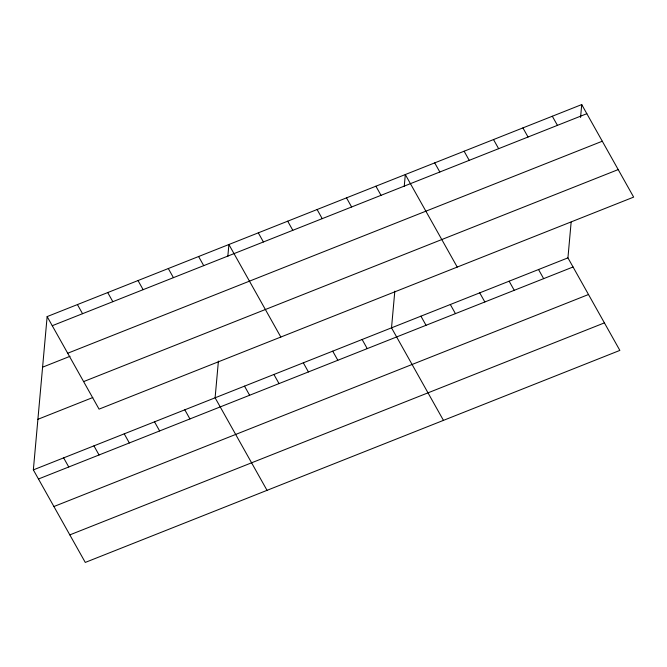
<?xml version="1.0" encoding="UTF-8"?>
<svg xmlns="http://www.w3.org/2000/svg" width="667" height="667" viewBox="0 0 667 667"><rect width="100%" height="100%" fill="white"/><g stroke="black" fill="none" stroke-linecap="round" stroke-linejoin="round"><path stroke-width="1" d="M571.144 222.161L567.934 257.871L619.86 350.408L85.276 562.423L33.35 469.885L47.14 316.592L581.724 104.577L633.65 197.115L99.066 409.129L47.14 316.592M218.409 361.097L215.107 397.799L267.033 490.337M227.822 256.411L228.898 244.514L280.824 337.043M394.822 291.137L391.521 327.839L443.447 420.368M404.235 186.452L405.311 174.546L457.237 267.083M580.565 117.475L581.724 104.577M52.251 325.713L586.835 113.698M67.701 353.243L602.284 141.221M42.588 367.183L70.043 356.295M83.617 381.599L618.201 169.585M37.902 419.301L92.805 397.524M33.35 469.885L567.934 257.871M38.469 478.998L573.053 266.983M53.91 506.528L588.502 294.514M69.827 534.892L604.419 322.878M552.318 116.241L557.437 125.354M522.92 127.906L528.031 137.018M493.513 139.561L498.633 148.683M538.536 269.526L543.647 278.648M464.115 151.226L469.226 160.338M509.129 281.191L514.249 290.303M434.709 162.881L439.828 172.003M479.731 292.855L484.842 301.968M450.325 304.511L455.444 313.632M375.905 186.21L381.024 195.323M420.927 316.175L426.038 325.288M346.507 197.866L351.617 206.987M317.1 209.53L322.219 218.643M362.123 339.495L367.234 348.616M287.702 221.186L292.813 230.307M332.716 351.159L337.835 360.272M258.296 232.85L263.415 241.963M303.318 362.815L308.429 371.936M273.912 374.479L279.031 383.592M198.599 256.528L203.718 265.641M244.514 386.143L249.625 395.256M168.309 268.543L173.428 277.655M138.019 280.557L143.13 289.67M184.817 409.813L189.928 418.934M107.72 292.571L112.84 301.684M154.519 421.827L159.638 430.949M77.43 304.586L82.55 313.698M124.229 433.842L129.348 442.955M93.939 445.856L99.049 454.969M63.64 457.87L68.759 466.983"/></g></svg>
